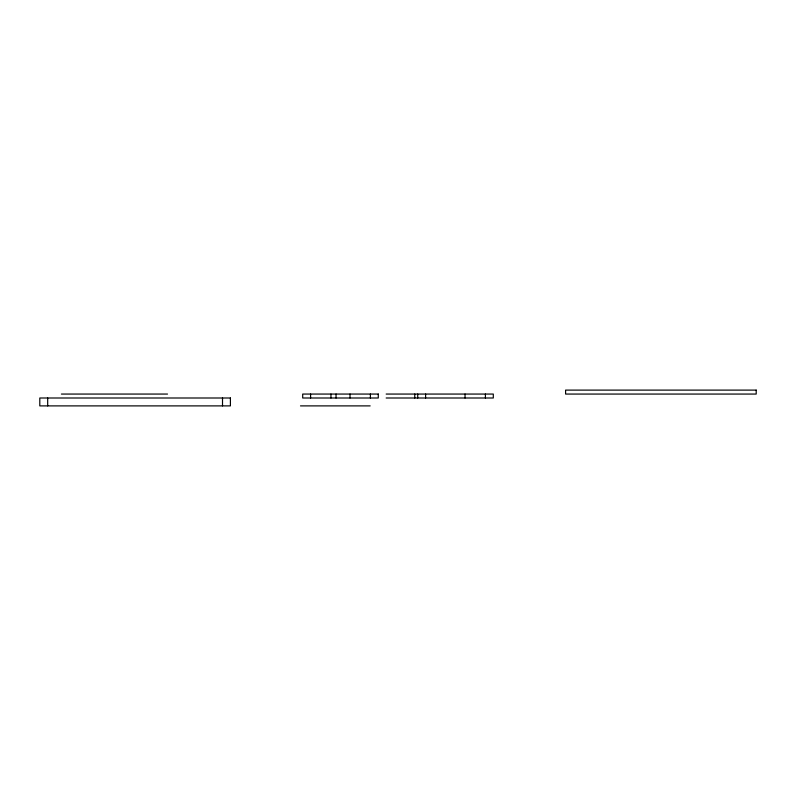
<?xml version="1.0" encoding="UTF-8"?>
<svg xmlns="http://www.w3.org/2000/svg" width="796" height="796" viewBox="0 0 796 796"><rect width="100%" height="100%" fill="white"/><g stroke="black" fill="none" stroke-linecap="round" stroke-linejoin="round"><path stroke-width="1.19" d="M61.411 394.06L167.518 394.06M386.169 394.06L493.301 394.06L493.301 398L386.169 398M300.49 405.89L370.16 405.89M485.411 394.06L485.411 398M465.043 394.06L465.043 398M425.601 394.06L425.601 398M417.721 394.06L417.721 398M414.756 394.06L414.756 398M370.399 394.06L370.399 398M350.021 394.06L350.021 398M336.041 394.06L336.041 398M330.957 394.06L330.957 398M310.589 394.06L310.589 398M222.512 398L222.512 405.89M47.69 398L47.69 405.89M756.2 390.11L565.598 390.11L565.598 394.06L756.2 394.06L756.2 390.11M378.279 394.06L302.699 394.06L302.699 398L378.279 398L378.279 394.06M230.402 398L39.8 398L39.8 405.89L230.402 405.89L230.402 398"/></g></svg>
